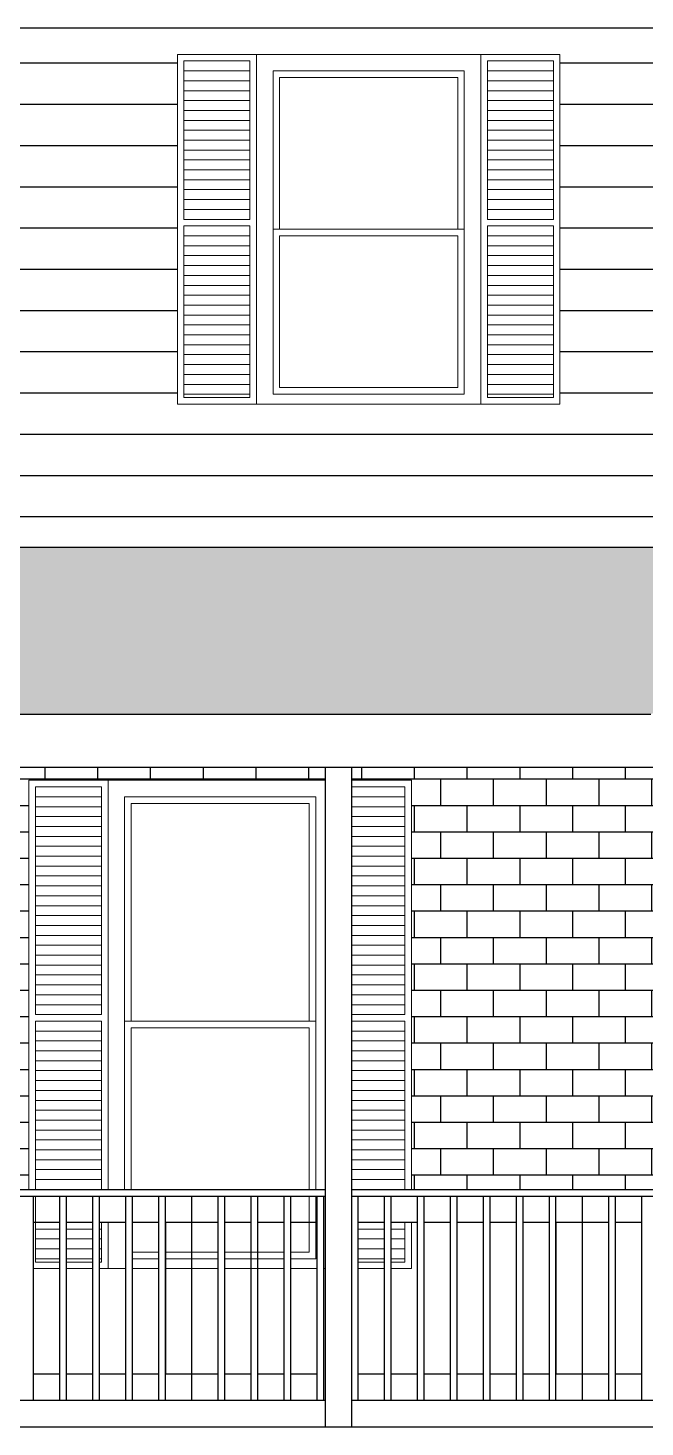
# Model space of a CAD drawing. Header units: inches. Extents: x 26998 to 46838, y -509 to 4343.
# Drawn here: x 29738.6 to 29822.8, y 3920.2 to 4111 of the extents above; entities that cross this region are included whole.
import ezdxf

# ---------------------------------------------------------------- set-up
doc = ezdxf.new("R2010")
doc.units = ezdxf.units.IN
doc.header["$LTSCALE"] = 0.5
doc.header["$MEASUREMENT"] = 0
doc.linetypes.add('DASHED', pattern=[0.75, 0.5, -0.25])
doc.layers.add('A-Glaz', color=51, linetype='Continuous', lineweight=25)
doc.layers.add('BUILT-INS', color=13, linetype='Continuous')
doc.layers.add('Title Block', color=7, linetype='Continuous')

msp = doc.modelspace()

# ---------------------------------------------------------------- hatches: boundary and pattern name
h = msp.add_hatch()
h.set_pattern_fill('AR-RSHKE', color=15, scale=0.54)
h.set_pattern_definition([(0, (18913.153, 2918.644), (13.77, 6.48), [3.24, -2.7, 3.78, -1.62, 4.86, -2.16]), (0, (18916.393, 2918.914), (13.77, 6.48), [2.7, -10.26, 2.16, -3.24]), (0, (18922.873, 2918.239), (13.77, 6.48), [1.62, -16.74]), (90, (18913.153, 2918.6437), (-4.59, 6.48), [6.21, -19.71]), (90, (18916.393, 2918.6437), (-4.59, 6.48), [6.075, -19.845]), (90, (18919.093, 2918.6437), (-4.59, 6.48), [5.67, -20.25]), (90, (18922.873, 2918.2387), (-4.59, 6.48), [6.21, -19.71]), (90, (18924.493, 2918.2387), (-4.59, 6.48), [6.21, -19.71]), (90, (18929.353, 2918.6437), (-4.59, 6.48), [5.94, -19.98])])
h.paths.add_polyline_path([(29869.1163187, 4040.1422135), (29600.5563187, 4040.1422135), (29600.5563187, 4017.3657314), (29823.5633545, 4017.3657314)])
h.paths.add_polyline_path([(29961.2763187, 4040.1422135), (29869.1163187, 4040.1422135), (29914.6692829, 4017.3657314), (29961.2763187, 4017.3657314), (29961.2763187, 4029.0059934)])
at = {"layer": 'BUILT-INS'}
h = msp.add_hatch(dxfattribs=at)
h.set_pattern_fill('AR-B816', color=256, scale=0.45, style=0)
h.set_pattern_definition([(0, (21576.11, 3374.9438), (0, 3.6), []), (90, (21576.11, 3374.9438), (-3.6, 3.6), [3.6, -3.6])])
h.paths.add_polyline_path([(29955.8763187, 4010.1657314), (29871.0963187, 4010.1657314), (29871.0963187, 4008.3657314), (29894.6763187, 4008.3657314), (29894.6763187, 3952.5657314), (29955.8763187, 3952.5657314)])
h.paths.add_polyline_path([(29843.5563187, 4008.3657314), (29860.4763187, 4008.3657314), (29860.4763187, 3952.5657314), (29862.2763187, 3952.5657314), (29862.2763187, 4008.3657314), (29867.4963187, 4008.3657314), (29867.4963187, 4010.1657314), (29782.7163187, 4010.1657314), (29782.7163187, 4008.3657314), (29790.9063187, 4008.3657314), (29790.9063187, 3952.5657314), (29843.5563187, 3952.5657314)])
h.paths.add_polyline_path([(29738.7063187, 4008.3657314), (29749.5063187, 4008.3657314), (29779.1163187, 4008.3657314), (29779.1163187, 4010.1657314), (29694.3363187, 4010.1657314), (29694.3363187, 4008.3657314), (29701.3563187, 4008.3657314), (29701.3563187, 3952.5657314), (29738.7063187, 3952.5657314)])
h.paths.add_polyline_path([(29649.1563187, 4008.3657314), (29659.9563187, 4008.3657314), (29690.5563187, 4008.3657314), (29690.7363187, 4008.3657314), (29690.7363187, 4010.1657314), (29605.9563187, 4010.1657314), (29605.9563187, 3952.5657314), (29649.1563187, 3952.5657314)])
h.paths.add_polyline_path([(29602.3563187, 4010.1657314), (29600.5563187, 4010.1657314), (29600.5563187, 3920.1657314), (29602.3563187, 3920.1657314)])
at = {"layer": 'Title Block', "linetype": 'DASHED'}
h = msp.add_hatch(dxfattribs=at)
h.set_pattern_fill('ANSI31', color=253, scale=45, angle=135)
h.set_pattern_definition([(180, (21576.11, 3374.944), (-4e-16, -5.625), [])])
h.paths.add_polyline_path([(29961.2763187, 4110.9657314), (29945.0763187, 4110.9657314), (29604.1563187, 4110.9657314), (29604.1563187, 4040.1422135), (29961.2763187, 4040.1422135)])
h.paths.add_polyline_path([(29649.1563187, 4107.3657314), (29701.3563187, 4107.3657314), (29701.3563187, 4059.6657314), (29649.1563187, 4059.6657314)], flags=16)
h.paths.add_polyline_path([(29649.1563187, 4107.3657314), (29659.9563187, 4107.3657314), (29690.5563187, 4107.3657314), (29701.3563187, 4107.3657314), (29701.3563187, 4059.6657314), (29690.5563187, 4059.6657314), (29659.9563187, 4059.6657314), (29649.1563187, 4059.6657314)], flags=0)
h.paths.add_polyline_path([(29659.9563187, 4059.6657314), (29659.9563187, 4107.3657314), (29690.5563187, 4107.3657314), (29690.5563187, 4059.6657314)], flags=0)
h.paths.add_polyline_path([(29650.0563187, 4083.9657314), (29659.0563187, 4083.9657314), (29659.0563187, 4060.5657314), (29650.0563187, 4060.5657314)], flags=0)
h.paths.add_polyline_path([(29662.2063187, 4083.5157314), (29662.2063187, 4105.1157314), (29688.3063187, 4105.1157314), (29688.3063187, 4083.5157314), (29688.3063187, 4061.0157314), (29662.2063187, 4061.0157314)], flags=0)
h.paths.add_polyline_path([(29650.0563187, 4084.8657314), (29650.0563187, 4106.4657314), (29659.0563187, 4106.4657314), (29659.0563187, 4084.8657314)], flags=0)
h.paths.add_polyline_path([(29663.1063187, 4061.9157314), (29663.1063187, 4082.6157314), (29687.4063187, 4082.6157314), (29687.4063187, 4061.9157314)], flags=0)
h.paths.add_polyline_path([(29663.1063187, 4083.5157314), (29663.1063187, 4104.2157314), (29687.4063187, 4104.2157314), (29687.4063187, 4083.5157314)], flags=0)
h.paths.add_polyline_path([(29691.4563187, 4083.9657314), (29700.4563187, 4083.9657314), (29700.4563187, 4060.5657314), (29691.4563187, 4060.5657314)], flags=0)
h.paths.add_polyline_path([(29691.4563187, 4084.8657314), (29691.4563187, 4106.4657314), (29700.4563187, 4106.4657314), (29700.4563187, 4084.8657314)], flags=0)
h.paths.add_polyline_path([(29758.9563187, 4107.3657314), (29811.1563187, 4107.3657314), (29811.1563187, 4059.6657314), (29758.9563187, 4059.6657314)], flags=0)
h.paths.add_polyline_path([(29758.9563187, 4107.3657314), (29769.7563187, 4107.3657314), (29800.3563187, 4107.3657314), (29811.1563187, 4107.3657314), (29811.1563187, 4059.6657314), (29800.3563187, 4059.6657314), (29769.7563187, 4059.6657314), (29758.9563187, 4059.6657314)], flags=16)
h.paths.add_polyline_path([(29769.7563187, 4059.6657314), (29769.7563187, 4107.3657314), (29800.3563187, 4107.3657314), (29800.3563187, 4059.6657314)], flags=0)
h.paths.add_polyline_path([(29759.8563187, 4083.9657314), (29768.8563187, 4083.9657314), (29768.8563187, 4060.5657314), (29759.8563187, 4060.5657314)], flags=0)
h.paths.add_polyline_path([(29759.8563187, 4084.8657314), (29759.8563187, 4106.4657314), (29768.8563187, 4106.4657314), (29768.8563187, 4084.8657314)], flags=0)
h.paths.add_polyline_path([(29772.0063187, 4083.5157314), (29772.0063187, 4105.1157314), (29798.1063187, 4105.1157314), (29798.1063187, 4083.5157314), (29798.1063187, 4061.0157314), (29772.0063187, 4061.0157314)], flags=0)
h.paths.add_polyline_path([(29772.9063187, 4061.9157314), (29772.9063187, 4082.6157314), (29797.2063187, 4082.6157314), (29797.2063187, 4061.9157314)], flags=0)
h.paths.add_polyline_path([(29772.9063187, 4083.5157314), (29772.9063187, 4104.2157314), (29797.2063187, 4104.2157314), (29797.2063187, 4083.5157314)], flags=0)
h.paths.add_polyline_path([(29801.2563187, 4083.9657314), (29810.2563187, 4083.9657314), (29810.2563187, 4060.5657314), (29801.2563187, 4060.5657314)], flags=0)
h.paths.add_polyline_path([(29801.2563187, 4084.8657314), (29801.2563187, 4106.4657314), (29810.2563187, 4106.4657314), (29810.2563187, 4084.8657314)], flags=0)
h.paths.add_polyline_path([(29868.7563187, 4107.3657314), (29920.9563187, 4107.3657314), (29920.9563187, 4059.6657314), (29868.7563187, 4059.6657314)], flags=16)
h.paths.add_polyline_path([(29868.7563187, 4107.3657314), (29879.5563187, 4107.3657314), (29910.1563187, 4107.3657314), (29920.9563187, 4107.3657314), (29920.9563187, 4059.6657314), (29910.1563187, 4059.6657314), (29879.5563187, 4059.6657314), (29868.7563187, 4059.6657314)], flags=0)
h.paths.add_polyline_path([(29879.5563187, 4059.6657314), (29879.5563187, 4107.3657314), (29910.1563187, 4107.3657314), (29910.1563187, 4059.6657314)], flags=0)
h.paths.add_polyline_path([(29869.6563187, 4083.9657314), (29878.6563187, 4083.9657314), (29878.6563187, 4060.5657314), (29869.6563187, 4060.5657314)], flags=0)
h.paths.add_polyline_path([(29869.6563187, 4084.8657314), (29869.6563187, 4106.4657314), (29878.6563187, 4106.4657314), (29878.6563187, 4084.8657314)], flags=0)
h.paths.add_polyline_path([(29881.8063187, 4083.5157314), (29881.8063187, 4105.1157314), (29907.9063187, 4105.1157314), (29907.9063187, 4083.5157314), (29907.9063187, 4061.0157314), (29881.8063187, 4061.0157314)], flags=0)
h.paths.add_polyline_path([(29882.7063187, 4061.9157314), (29882.7063187, 4082.6157314), (29907.0063187, 4082.6157314), (29907.0063187, 4061.9157314)], flags=0)
h.paths.add_polyline_path([(29882.7063187, 4083.5157314), (29882.7063187, 4104.2157314), (29907.0063187, 4104.2157314), (29907.0063187, 4083.5157314)], flags=0)
h.paths.add_polyline_path([(29911.0563187, 4083.9657314), (29920.0563187, 4083.9657314), (29920.0563187, 4060.5657314), (29911.0563187, 4060.5657314)], flags=0)
h.paths.add_polyline_path([(29911.0563187, 4084.8657314), (29911.0563187, 4106.4657314), (29920.0563187, 4106.4657314), (29920.0563187, 4084.8657314)], flags=0)

# ---------------------------------------------------------------- linework, layer by layer
for p, q in [((29596.9563187, 4110.9657314), (29961.2763187, 4110.9657314)), ((29600.5563187, 4040.1422135), (29961.2763187, 4040.1422135)), ((29600.5563187, 4017.3657314), (29823.5633545, 4017.3657314)), ((29600.5563187, 4010.1657314), (30188.0763187, 4010.1657314)), ((29779.1163187, 4010.1657314), (29779.1163187, 3920.1657314)), ((29782.7163187, 4010.1657314), (29782.7163187, 3920.1657314)), ((29694.3363187, 3952.5657314), (29779.1163187, 3952.5657314)), ((29694.3363187, 3951.6657314), (29779.1163187, 3951.6657314)), ((29739.3363187, 3923.7657314), (29739.3363187, 3951.6657314)), ((29742.9363187, 3923.7657314), (29742.9363187, 3951.6657314)), ((29743.8363187, 3923.7657314), (29743.8363187, 3951.6657314)), ((29747.4363187, 3923.7657314), (29747.4363187, 3951.6657314)), ((29748.3363187, 3923.7657314), (29748.3363187, 3951.6657314)), ((29751.9363187, 3923.7657314), (29751.9363187, 3951.6657314)), ((29752.8363187, 3923.7657314), (29752.8363187, 3951.6657314)), ((29756.4363187, 3923.7657314), (29756.4363187, 3951.6657314)), ((29757.3363187, 3923.7657314), (29757.3363187, 3951.6657314)), ((29760.9363187, 3923.7657314), (29760.9363187, 3951.6657314)), ((29764.5363187, 3923.7657314), (29764.5363187, 3951.6657314)), ((29765.4363187, 3923.7657314), (29765.4363187, 3951.6657314)), ((29769.0363187, 3923.7657314), (29769.0363187, 3951.6657314)), ((29769.9363187, 3923.7657314), (29769.9363187, 3951.6657314)), ((29773.5363187, 3923.7657314), (29773.5363187, 3951.6657314)), ((29774.4363187, 3923.7657314), (29774.4363187, 3951.6657314)), ((29778.0363187, 3923.7657314), (29778.0363187, 3951.6657314)), ((29778.9363187, 3923.7657314), (29778.9363187, 3951.6657314)), ((29782.7163187, 3952.5657314), (29867.4963187, 3952.5657314)), ((29782.7163187, 3951.6657314), (29867.4963187, 3951.6657314)), ((29783.6163187, 3923.7657314), (29783.6163187, 3951.6657314)), ((29787.2163187, 3923.7657314), (29787.2163187, 3951.6657314)), ((29788.1163187, 3923.7657314), (29788.1163187, 3951.6657314)), ((29791.7163187, 3923.7657314), (29791.7163187, 3951.6657314)), ((29792.6163187, 3923.7657314), (29792.6163187, 3951.6657314)), ((29796.2163187, 3923.7657314), (29796.2163187, 3951.6657314)), ((29797.1163187, 3923.7657314), (29797.1163187, 3951.6657314)), ((29800.7163187, 3923.7657314), (29800.7163187, 3951.6657314)), ((29801.6163187, 3923.7657314), (29801.6163187, 3951.6657314)), ((29805.2163187, 3923.7657314), (29805.2163187, 3951.6657314)), ((29806.1163187, 3923.7657314), (29806.1163187, 3951.6657314)), ((29809.7163187, 3923.7657314), (29809.7163187, 3951.6657314)), ((29810.6163187, 3923.7657314), (29810.6163187, 3951.6657314)), ((29814.2163187, 3923.7657314), (29814.2163187, 3951.6657314)), ((29817.8163187, 3923.7657314), (29817.8163187, 3951.6657314)), ((29818.7163187, 3923.7657314), (29818.7163187, 3951.6657314)), ((29822.3163187, 3923.7657314), (29822.3163187, 3951.6657314)), ((29742.9363187, 3948.0657314), (29739.3363187, 3948.0657314)), ((29747.4363187, 3948.0657314), (29743.8363187, 3948.0657314)), ((29751.9363187, 3948.0657314), (29748.3363187, 3948.0657314)), ((29756.4363187, 3948.0657314), (29752.8363187, 3948.0657314)), ((29760.9363187, 3948.0657314), (29757.3363187, 3948.0657314)), ((29764.5363187, 3948.0657314), (29760.9363187, 3948.0657314)), ((29769.0363187, 3948.0657314), (29765.4363187, 3948.0657314)), ((29773.5363187, 3948.0657314), (29769.9363187, 3948.0657314)), ((29778.0363187, 3948.0657314), (29774.4363187, 3948.0657314)), ((29787.2163187, 3948.0657314), (29783.6163187, 3948.0657314)), ((29791.7163187, 3948.0657314), (29788.1163187, 3948.0657314)), ((29796.2163187, 3948.0657314), (29792.6163187, 3948.0657314)), ((29800.7163187, 3948.0657314), (29797.1163187, 3948.0657314)), ((29805.2163187, 3948.0657314), (29801.6163187, 3948.0657314)), ((29809.7163187, 3948.0657314), (29806.1163187, 3948.0657314)), ((29814.2163187, 3948.0657314), (29810.6163187, 3948.0657314)), ((29817.8163187, 3948.0657314), (29814.2163187, 3948.0657314)), ((29822.3163187, 3948.0657314), (29818.7163187, 3948.0657314)), ((29742.9363187, 3927.3657314), (29739.3363187, 3927.3657314)), ((29747.4363187, 3927.3657314), (29743.8363187, 3927.3657314)), ((29751.9363187, 3927.3657314), (29748.3363187, 3927.3657314)), ((29756.4363187, 3927.3657314), (29752.8363187, 3927.3657314)), ((29760.9363187, 3927.3657314), (29757.3363187, 3927.3657314)), ((29764.5363187, 3927.3657314), (29760.9363187, 3927.3657314)), ((29769.0363187, 3927.3657314), (29765.4363187, 3927.3657314)), ((29773.5363187, 3927.3657314), (29769.9363187, 3927.3657314)), ((29778.0363187, 3927.3657314), (29774.4363187, 3927.3657314)), ((29787.2163187, 3927.3657314), (29783.6163187, 3927.3657314)), ((29791.7163187, 3927.3657314), (29788.1163187, 3927.3657314)), ((29796.2163187, 3927.3657314), (29792.6163187, 3927.3657314)), ((29800.7163187, 3927.3657314), (29797.1163187, 3927.3657314)), ((29805.2163187, 3927.3657314), (29801.6163187, 3927.3657314)), ((29809.7163187, 3927.3657314), (29806.1163187, 3927.3657314)), ((29814.2163187, 3927.3657314), (29810.6163187, 3927.3657314)), ((29817.8163187, 3927.3657314), (29814.2163187, 3927.3657314)), ((29822.3163187, 3927.3657314), (29818.7163187, 3927.3657314)), ((29779.1163187, 3923.7657314), (29694.3363187, 3923.7657314)), ((29867.4963187, 3923.7657314), (29782.7163187, 3923.7657314)), ((29961.2763187, 3920.1657314), (29600.5563187, 3920.1657314))]:
    msp.add_line(p, q)
at = {"layer": 'A-Glaz', "lineweight": 9}
for p, q in [((29758.9563187, 4107.3657314), (29758.9563187, 4059.6657314)), ((29758.9563187, 4059.6657314), (29758.9563187, 4107.3657314)), ((29769.7563187, 4107.3657314), (29758.9563187, 4107.3657314)), ((29758.9563187, 4107.3657314), (29811.1563187, 4107.3657314)), ((29758.9563187, 4059.6657314), (29758.9563187, 4107.3657314)), ((29768.8563187, 4106.4657314), (29759.8563187, 4106.4657314)), ((29759.8563187, 4106.4657314), (29759.8563187, 4084.8657314)), ((29768.8563187, 4106.4657314), (29768.8563187, 4084.8657314)), ((29800.3563187, 4107.3657314), (29769.7563187, 4107.3657314)), ((29769.7563187, 4107.3657314), (29800.3563187, 4107.3657314)), ((29769.7563187, 4107.3657314), (29800.3563187, 4107.3657314)), ((29769.7563187, 4059.6657314), (29769.7563187, 4107.3657314)), ((29800.3563187, 4107.3657314), (29800.3563187, 4059.6657314)), ((29800.3563187, 4107.3657314), (29811.1563187, 4107.3657314)), ((29801.2563187, 4106.4657314), (29801.2563187, 4084.8657314)), ((29801.2563187, 4106.4657314), (29810.2563187, 4106.4657314)), ((29810.2563187, 4106.4657314), (29810.2563187, 4084.8657314)), ((29811.1563187, 4107.3657314), (29811.1563187, 4059.6657314)), ((29811.1563187, 4059.6657314), (29811.1563187, 4107.3657314)), ((29811.1563187, 4107.3657314), (29811.1563187, 4059.6657314)), ((29768.8563187, 4105.1157314), (29759.8563187, 4105.1157314)), ((29798.1063187, 4105.1157314), (29772.0063187, 4105.1157314)), ((29772.0063187, 4083.5157314), (29772.0063187, 4105.1157314)), ((29772.9063187, 4104.2157314), (29772.9063187, 4083.5157314)), ((29772.9063187, 4104.2157314), (29797.2063187, 4104.2157314)), ((29797.2063187, 4104.2157314), (29797.2063187, 4083.5157314)), ((29798.1063187, 4083.5157314), (29798.1063187, 4105.1157314)), ((29801.2563187, 4105.1157314), (29810.2563187, 4105.1157314)), ((29768.8563187, 4103.7657314), (29759.8563187, 4103.7657314)), ((29768.8563187, 4102.4157314), (29759.8563187, 4102.4157314)), ((29801.2563187, 4103.7657314), (29810.2563187, 4103.7657314)), ((29801.2563187, 4102.4157314), (29810.2563187, 4102.4157314)), ((29768.8563187, 4101.0657314), (29759.8563187, 4101.0657314)), ((29801.2563187, 4101.0657314), (29810.2563187, 4101.0657314)), ((29768.8563187, 4099.7157314), (29759.8563187, 4099.7157314)), ((29801.2563187, 4099.7157314), (29810.2563187, 4099.7157314)), ((29768.8563187, 4098.3657314), (29759.8563187, 4098.3657314)), ((29768.8563187, 4097.0157314), (29759.8563187, 4097.0157314)), ((29801.2563187, 4098.3657314), (29810.2563187, 4098.3657314)), ((29801.2563187, 4097.0157314), (29810.2563187, 4097.0157314)), ((29768.8563187, 4095.6657314), (29759.8563187, 4095.6657314)), ((29801.2563187, 4095.6657314), (29810.2563187, 4095.6657314)), ((29768.8563187, 4094.3157314), (29759.8563187, 4094.3157314)), ((29768.8563187, 4092.9657314), (29759.8563187, 4092.9657314)), ((29801.2563187, 4094.3157314), (29810.2563187, 4094.3157314)), ((29801.2563187, 4092.9657314), (29810.2563187, 4092.9657314)), ((29768.8563187, 4091.6157314), (29759.8563187, 4091.6157314)), ((29801.2563187, 4091.6157314), (29810.2563187, 4091.6157314)), ((29768.8563187, 4090.2657314), (29759.8563187, 4090.2657314)), ((29768.8563187, 4088.9157314), (29759.8563187, 4088.9157314)), ((29801.2563187, 4090.2657314), (29810.2563187, 4090.2657314)), ((29801.2563187, 4088.9157314), (29810.2563187, 4088.9157314)), ((29768.8563187, 4087.5657314), (29759.8563187, 4087.5657314)), ((29801.2563187, 4087.5657314), (29810.2563187, 4087.5657314)), ((29768.8563187, 4086.2157314), (29759.8563187, 4086.2157314)), ((29801.2563187, 4086.2157314), (29810.2563187, 4086.2157314)), ((29759.8563187, 4084.8657314), (29768.8563187, 4084.8657314)), ((29759.8563187, 4083.9657314), (29768.8563187, 4083.9657314)), ((29759.8563187, 4083.9657314), (29759.8563187, 4060.5657314)), ((29768.8563187, 4083.9657314), (29768.8563187, 4060.5657314)), ((29772.0063187, 4083.5157314), (29772.0063187, 4061.0157314)), ((29772.0063187, 4083.5157314), (29798.1063187, 4083.5157314)), ((29798.1063187, 4061.0157314), (29798.1063187, 4083.5157314)), ((29810.2563187, 4084.8657314), (29801.2563187, 4084.8657314)), ((29801.2563187, 4083.9657314), (29801.2563187, 4060.5657314)), ((29810.2563187, 4083.9657314), (29801.2563187, 4083.9657314)), ((29810.2563187, 4083.9657314), (29810.2563187, 4060.5657314)), ((29768.8563187, 4082.6157314), (29759.8563187, 4082.6157314)), ((29768.8563187, 4081.2657314), (29759.8563187, 4081.2657314)), ((29772.9063187, 4082.6157314), (29772.9063187, 4061.9157314)), ((29772.9063187, 4082.6157314), (29797.2063187, 4082.6157314)), ((29797.2063187, 4061.9157314), (29797.2063187, 4082.6157314)), ((29801.2563187, 4082.6157314), (29810.2563187, 4082.6157314)), ((29801.2563187, 4081.2657314), (29810.2563187, 4081.2657314)), ((29768.8563187, 4079.9157314), (29759.8563187, 4079.9157314)), ((29801.2563187, 4079.9157314), (29810.2563187, 4079.9157314)), ((29768.8563187, 4078.5657314), (29759.8563187, 4078.5657314)), ((29801.2563187, 4078.5657314), (29810.2563187, 4078.5657314)), ((29768.8563187, 4077.2157314), (29759.8563187, 4077.2157314)), ((29768.8563187, 4075.8657314), (29759.8563187, 4075.8657314)), ((29801.2563187, 4077.2157314), (29810.2563187, 4077.2157314)), ((29801.2563187, 4075.8657314), (29810.2563187, 4075.8657314)), ((29768.8563187, 4074.5157314), (29759.8563187, 4074.5157314)), ((29801.2563187, 4074.5157314), (29810.2563187, 4074.5157314)), ((29768.8563187, 4073.1657314), (29759.8563187, 4073.1657314)), ((29768.8563187, 4071.8157314), (29759.8563187, 4071.8157314)), ((29801.2563187, 4073.1657314), (29810.2563187, 4073.1657314)), ((29801.2563187, 4071.8157314), (29810.2563187, 4071.8157314)), ((29768.8563187, 4070.4657314), (29759.8563187, 4070.4657314)), ((29801.2563187, 4070.4657314), (29810.2563187, 4070.4657314)), ((29768.8563187, 4069.1157314), (29759.8563187, 4069.1157314)), ((29801.2563187, 4069.1157314), (29810.2563187, 4069.1157314)), ((29768.8563187, 4067.7657314), (29759.8563187, 4067.7657314)), ((29768.8563187, 4066.4157314), (29759.8563187, 4066.4157314)), ((29801.2563187, 4067.7657314), (29810.2563187, 4067.7657314)), ((29801.2563187, 4066.4157314), (29810.2563187, 4066.4157314)), ((29768.8563187, 4065.0657314), (29759.8563187, 4065.0657314)), ((29801.2563187, 4065.0657314), (29810.2563187, 4065.0657314)), ((29768.8563187, 4063.7157314), (29759.8563187, 4063.7157314)), ((29768.8563187, 4062.3657314), (29759.8563187, 4062.3657314)), ((29801.2563187, 4063.7157314), (29810.2563187, 4063.7157314)), ((29801.2563187, 4062.3657314), (29810.2563187, 4062.3657314)), ((29768.8563187, 4061.0157314), (29759.8563187, 4061.0157314)), ((29768.8563187, 4060.5657314), (29759.8563187, 4060.5657314)), ((29772.0063187, 4061.0157314), (29798.1063187, 4061.0157314)), ((29772.9063187, 4061.9157314), (29797.2063187, 4061.9157314)), ((29801.2563187, 4061.0157314), (29810.2563187, 4061.0157314)), ((29801.2563187, 4060.5657314), (29810.2563187, 4060.5657314)), ((29769.7563187, 4059.6657314), (29758.9563187, 4059.6657314)), ((29769.7563187, 4059.6657314), (29758.9563187, 4059.6657314)), ((29811.1563187, 4059.6657314), (29758.9563187, 4059.6657314)), ((29769.7563187, 4059.6657314), (29800.3563187, 4059.6657314)), ((29800.3563187, 4059.6657314), (29769.7563187, 4059.6657314)), ((29769.7563187, 4059.6657314), (29800.3563187, 4059.6657314)), ((29800.3563187, 4059.6657314), (29769.7563187, 4059.6657314)), ((29800.3563187, 4059.6657314), (29811.1563187, 4059.6657314)), ((29800.3563187, 4059.6657314), (29811.1563187, 4059.6657314)), ((29738.7063187, 4008.3657314), (29738.7063187, 3952.5657314)), ((29738.7063187, 3952.5657314), (29738.7063187, 4008.3657314)), ((29749.5063187, 4008.3657314), (29738.7063187, 4008.3657314)), ((29748.6063187, 4007.4657314), (29739.6063187, 4007.4657314)), ((29739.6063187, 4007.4657314), (29739.6063187, 3976.4157314)), ((29748.6063187, 4007.4657314), (29748.6063187, 3976.4157314)), ((29779.1163187, 4008.3657314), (29749.5063187, 4008.3657314)), ((29749.5063187, 4008.3657314), (29779.1163187, 4008.3657314)), ((29749.5063187, 4008.3657314), (29779.1163187, 4008.3657314)), ((29749.5063187, 3952.5657314), (29749.5063187, 4008.3657314)), ((29749.5063187, 4008.3657314), (29749.5063187, 3952.5657314)), ((29749.5063187, 4008.3657314), (29749.5063187, 3952.5657314)), ((29749.5063187, 4008.3657314), (29749.5063187, 3952.5657314)), ((29782.7163187, 4008.3657314), (29790.9063187, 4008.3657314)), ((29782.7163187, 4007.4657314), (29790.0063187, 4007.4657314)), ((29790.0063187, 4007.4657314), (29790.0063187, 3976.4157314)), ((29790.9063187, 4008.3657314), (29790.9063187, 3952.5657314)), ((29790.9063187, 3952.5657314), (29790.9063187, 4008.3657314)), ((29748.6063187, 4006.1157314), (29739.6063187, 4006.1157314)), ((29777.8563187, 4006.1157314), (29751.7563187, 4006.1157314)), ((29751.7563187, 3975.5157314), (29751.7563187, 4006.1157314)), ((29752.6563187, 4005.2157314), (29752.6563187, 3975.5157314)), ((29752.6563187, 4005.2157314), (29776.9563187, 4005.2157314)), ((29776.9563187, 4005.2157314), (29776.9563187, 3975.5157314)), ((29777.8563187, 3975.5157314), (29777.8563187, 4006.1157314)), ((29782.7163187, 4006.1157314), (29790.0063187, 4006.1157314)), ((29748.6063187, 4004.7657314), (29739.6063187, 4004.7657314)), ((29748.6063187, 4003.4157314), (29739.6063187, 4003.4157314)), ((29782.7163187, 4004.7657314), (29790.0063187, 4004.7657314)), ((29782.7163187, 4003.4157314), (29790.0063187, 4003.4157314)), ((29748.6063187, 4002.0657314), (29739.6063187, 4002.0657314)), ((29782.7163187, 4002.0657314), (29790.0063187, 4002.0657314)), ((29748.6063187, 4000.7157314), (29739.6063187, 4000.7157314)), ((29748.6063187, 3999.3657314), (29739.6063187, 3999.3657314)), ((29782.7163187, 4000.7157314), (29790.0063187, 4000.7157314)), ((29782.7163187, 3999.3657314), (29790.0063187, 3999.3657314)), ((29748.6063187, 3998.0157314), (29739.6063187, 3998.0157314)), ((29782.7163187, 3998.0157314), (29790.0063187, 3998.0157314)), ((29748.6063187, 3996.6657314), (29739.6063187, 3996.6657314)), ((29782.7163187, 3996.6657314), (29790.0063187, 3996.6657314)), ((29748.6063187, 3995.3157314), (29739.6063187, 3995.3157314)), ((29748.6063187, 3993.9657314), (29739.6063187, 3993.9657314)), ((29782.7163187, 3995.3157314), (29790.0063187, 3995.3157314)), ((29782.7163187, 3993.9657314), (29790.0063187, 3993.9657314)), ((29748.6063187, 3992.6157314), (29739.6063187, 3992.6157314)), ((29782.7163187, 3992.6157314), (29790.0063187, 3992.6157314)), ((29748.6063187, 3991.2657314), (29739.6063187, 3991.2657314)), ((29748.6063187, 3989.9157314), (29739.6063187, 3989.9157314)), ((29782.7163187, 3991.2657314), (29790.0063187, 3991.2657314)), ((29782.7163187, 3989.9157314), (29790.0063187, 3989.9157314)), ((29748.6063187, 3988.5657314), (29739.6063187, 3988.5657314)), ((29782.7163187, 3988.5657314), (29790.0063187, 3988.5657314)), ((29748.6063187, 3987.2157314), (29739.6063187, 3987.2157314)), ((29748.6063187, 3985.8657314), (29739.6063187, 3985.8657314)), ((29782.7163187, 3987.2157314), (29790.0063187, 3987.2157314)), ((29782.7163187, 3985.8657314), (29790.0063187, 3985.8657314)), ((29748.6063187, 3984.5157314), (29739.6063187, 3984.5157314)), ((29782.7163187, 3984.5157314), (29790.0063187, 3984.5157314)), ((29748.6063187, 3983.1657314), (29739.6063187, 3983.1657314)), ((29782.7163187, 3983.1657314), (29790.0063187, 3983.1657314)), ((29748.6063187, 3981.8157314), (29739.6063187, 3981.8157314)), ((29748.6063187, 3980.4657314), (29739.6063187, 3980.4657314)), ((29782.7163187, 3981.8157314), (29790.0063187, 3981.8157314)), ((29782.7163187, 3980.4657314), (29790.0063187, 3980.4657314)), ((29748.6063187, 3979.1157314), (29739.6063187, 3979.1157314)), ((29782.7163187, 3979.1157314), (29790.0063187, 3979.1157314)), ((29748.6063187, 3977.7657314), (29739.6063187, 3977.7657314)), ((29739.6063187, 3976.4157314), (29748.6063187, 3976.4157314)), ((29748.6063187, 3976.4157314), (29739.6063187, 3976.4157314)), ((29782.7163187, 3977.7657314), (29790.0063187, 3977.7657314)), ((29790.0063187, 3976.4157314), (29782.7163187, 3976.4157314)), ((29782.7163187, 3976.4157314), (29790.0063187, 3976.4157314)), ((29739.6063187, 3975.5157314), (29748.6063187, 3975.5157314)), ((29739.6063187, 3975.5157314), (29739.6063187, 3952.5657314)), ((29748.6063187, 3975.5157314), (29748.6063187, 3952.5657314)), ((29751.7563187, 3975.5157314), (29751.7563187, 3952.5657314)), ((29751.7563187, 3975.5157314), (29777.8563187, 3975.5157314)), ((29752.6563187, 3974.6157314), (29752.6563187, 3952.5657314)), ((29752.6563187, 3974.6157314), (29776.9563187, 3974.6157314)), ((29776.9563187, 3952.5657314), (29776.9563187, 3974.6157314)), ((29777.8563187, 3952.5657314), (29777.8563187, 3975.5157314)), ((29790.0063187, 3975.5157314), (29782.7163187, 3975.5157314)), ((29790.0063187, 3975.5157314), (29790.0063187, 3952.5657314)), ((29748.6063187, 3974.1657314), (29739.6063187, 3974.1657314)), ((29748.6063187, 3972.8157314), (29739.6063187, 3972.8157314)), ((29782.7163187, 3974.1657314), (29790.0063187, 3974.1657314)), ((29782.7163187, 3972.8157314), (29790.0063187, 3972.8157314)), ((29748.6063187, 3971.4657314), (29739.6063187, 3971.4657314)), ((29782.7163187, 3971.4657314), (29790.0063187, 3971.4657314)), ((29748.6063187, 3970.1157314), (29739.6063187, 3970.1157314)), ((29748.6063187, 3968.7657314), (29739.6063187, 3968.7657314)), ((29782.7163187, 3970.1157314), (29790.0063187, 3970.1157314)), ((29782.7163187, 3968.7657314), (29790.0063187, 3968.7657314)), ((29748.6063187, 3967.4157314), (29739.6063187, 3967.4157314)), ((29782.7163187, 3967.4157314), (29790.0063187, 3967.4157314)), ((29748.6063187, 3966.0657314), (29739.6063187, 3966.0657314)), ((29782.7163187, 3966.0657314), (29790.0063187, 3966.0657314)), ((29748.6063187, 3964.7157314), (29739.6063187, 3964.7157314)), ((29748.6063187, 3963.3657314), (29739.6063187, 3963.3657314)), ((29782.7163187, 3964.7157314), (29790.0063187, 3964.7157314)), ((29782.7163187, 3963.3657314), (29790.0063187, 3963.3657314)), ((29748.6063187, 3962.0157314), (29739.6063187, 3962.0157314)), ((29782.7163187, 3962.0157314), (29790.0063187, 3962.0157314)), ((29748.6063187, 3960.6657314), (29739.6063187, 3960.6657314)), ((29748.6063187, 3959.3157314), (29739.6063187, 3959.3157314)), ((29782.7163187, 3960.6657314), (29790.0063187, 3960.6657314)), ((29782.7163187, 3959.3157314), (29790.0063187, 3959.3157314)), ((29748.6063187, 3957.9657314), (29739.6063187, 3957.9657314)), ((29782.7163187, 3957.9657314), (29790.0063187, 3957.9657314)), ((29748.6063187, 3956.6157314), (29739.6063187, 3956.6157314)), ((29782.7163187, 3956.6157314), (29790.0063187, 3956.6157314)), ((29748.6063187, 3955.2657314), (29739.6063187, 3955.2657314)), ((29748.6063187, 3953.9157314), (29739.6063187, 3953.9157314)), ((29782.7163187, 3955.2657314), (29790.0063187, 3955.2657314)), ((29782.7163187, 3953.9157314), (29790.0063187, 3953.9157314)), ((29748.6063187, 3952.5657314), (29739.6063187, 3952.5657314)), ((29739.6063187, 3951.6657314), (29739.6063187, 3942.6657314)), ((29776.9563187, 3944.0157314), (29776.9563187, 3951.6657314)), ((29777.8563187, 3943.1157314), (29777.8563187, 3951.6657314)), ((29782.7163187, 3952.5657314), (29790.0063187, 3952.5657314)), ((29748.6063187, 3948.0657314), (29748.6063187, 3942.6657314)), ((29749.5063187, 3941.7657314), (29749.5063187, 3948.0657314)), ((29749.5063187, 3948.0657314), (29749.5063187, 3941.7657314)), ((29749.5063187, 3948.0657314), (29749.5063187, 3941.7657314)), ((29749.5063187, 3948.0657314), (29749.5063187, 3941.7657314)), ((29790.0063187, 3948.0657314), (29790.0063187, 3942.6657314)), ((29790.9063187, 3948.0657314), (29790.9063187, 3941.7657314)), ((29790.9063187, 3941.7657314), (29790.9063187, 3948.0657314)), ((29742.9363187, 3947.1657314), (29739.6063187, 3947.1657314)), ((29742.9363187, 3945.8157314), (29739.6063187, 3945.8157314)), ((29747.4363187, 3947.1657314), (29743.8363187, 3947.1657314)), ((29747.4363187, 3945.8157314), (29743.8363187, 3945.8157314)), ((29748.6063187, 3947.1657314), (29748.3363187, 3947.1657314)), ((29748.6063187, 3945.8157314), (29748.3363187, 3945.8157314)), ((29783.6163187, 3947.1657314), (29787.2163187, 3947.1657314)), ((29783.6163187, 3945.8157314), (29787.2163187, 3945.8157314)), ((29788.1163187, 3947.1657314), (29790.0063187, 3947.1657314)), ((29788.1163187, 3945.8157314), (29790.0063187, 3945.8157314)), ((29742.9363187, 3944.4657314), (29739.6063187, 3944.4657314)), ((29747.4363187, 3944.4657314), (29743.8363187, 3944.4657314)), ((29748.6063187, 3944.4657314), (29748.3363187, 3944.4657314)), ((29752.8363187, 3944.0157314), (29756.4363187, 3944.0157314)), ((29757.3363187, 3944.0157314), (29764.5363187, 3944.0157314)), ((29765.4363187, 3944.0157314), (29773.5363187, 3944.0157314)), ((29774.4363187, 3944.0157314), (29776.9563187, 3944.0157314)), ((29783.6163187, 3944.4657314), (29787.2163187, 3944.4657314)), ((29788.1163187, 3944.4657314), (29790.0063187, 3944.4657314)), ((29742.9363187, 3943.1157314), (29739.6063187, 3943.1157314)), ((29742.9363187, 3942.6657314), (29739.6063187, 3942.6657314)), ((29747.4363187, 3943.1157314), (29743.8363187, 3943.1157314)), ((29747.4363187, 3942.6657314), (29743.8363187, 3942.6657314)), ((29748.6063187, 3943.1157314), (29748.3363187, 3943.1157314)), ((29748.6063187, 3942.6657314), (29748.3363187, 3942.6657314)), ((29752.8363187, 3943.1157314), (29756.4363187, 3943.1157314)), ((29757.3363187, 3943.1157314), (29764.5363187, 3943.1157314)), ((29765.4363187, 3943.1157314), (29773.5363187, 3943.1157314)), ((29774.4363187, 3943.1157314), (29777.8563187, 3943.1157314)), ((29783.6163187, 3943.1157314), (29787.2163187, 3943.1157314)), ((29783.6163187, 3942.6657314), (29787.2163187, 3942.6657314)), ((29788.1163187, 3943.1157314), (29790.0063187, 3943.1157314)), ((29788.1163187, 3942.6657314), (29790.0063187, 3942.6657314)), ((29742.9363187, 3941.7657314), (29739.3363187, 3941.7657314)), ((29742.9363187, 3941.7657314), (29739.3363187, 3941.7657314)), ((29747.4363187, 3941.7657314), (29743.8363187, 3941.7657314)), ((29747.4363187, 3941.7657314), (29743.8363187, 3941.7657314)), ((29749.5063187, 3941.7657314), (29748.3363187, 3941.7657314)), ((29749.5063187, 3941.7657314), (29748.3363187, 3941.7657314)), ((29749.5063187, 3941.7657314), (29751.9363187, 3941.7657314)), ((29751.9363187, 3941.7657314), (29749.5063187, 3941.7657314)), ((29749.5063187, 3941.7657314), (29751.9363187, 3941.7657314)), ((29751.9363187, 3941.7657314), (29749.5063187, 3941.7657314)), ((29752.8363187, 3941.7657314), (29756.4363187, 3941.7657314)), ((29756.4363187, 3941.7657314), (29752.8363187, 3941.7657314)), ((29752.8363187, 3941.7657314), (29756.4363187, 3941.7657314)), ((29756.4363187, 3941.7657314), (29752.8363187, 3941.7657314)), ((29757.3363187, 3941.7657314), (29764.5363187, 3941.7657314)), ((29764.5363187, 3941.7657314), (29757.3363187, 3941.7657314)), ((29757.3363187, 3941.7657314), (29764.5363187, 3941.7657314)), ((29764.5363187, 3941.7657314), (29757.3363187, 3941.7657314)), ((29765.4363187, 3941.7657314), (29773.5363187, 3941.7657314)), ((29773.5363187, 3941.7657314), (29765.4363187, 3941.7657314)), ((29765.4363187, 3941.7657314), (29773.5363187, 3941.7657314)), ((29773.5363187, 3941.7657314), (29765.4363187, 3941.7657314)), ((29774.4363187, 3941.7657314), (29778.0363187, 3941.7657314)), ((29778.0363187, 3941.7657314), (29774.4363187, 3941.7657314)), ((29774.4363187, 3941.7657314), (29778.0363187, 3941.7657314)), ((29778.0363187, 3941.7657314), (29774.4363187, 3941.7657314)), ((29778.9363187, 3941.7657314), (29779.1163187, 3941.7657314)), ((29779.1163187, 3941.7657314), (29778.9363187, 3941.7657314)), ((29778.9363187, 3941.7657314), (29779.1163187, 3941.7657314)), ((29779.1163187, 3941.7657314), (29778.9363187, 3941.7657314)), ((29783.6163187, 3941.7657314), (29787.2163187, 3941.7657314)), ((29783.6163187, 3941.7657314), (29787.2163187, 3941.7657314)), ((29788.1163187, 3941.7657314), (29790.9063187, 3941.7657314)), ((29788.1163187, 3941.7657314), (29790.9063187, 3941.7657314))]:
    msp.add_line(p, q, dxfattribs=at)
at = {"layer": 'Title Block'}
for p, q in [((29757.3363187, 3948.0657314), (29757.3363187, 3927.3657314)), ((29810.6163187, 3948.0657314), (29810.6163187, 3927.3657314))]:
    msp.add_line(p, q, dxfattribs=at)

doc.saveas('drawing.dxf')
